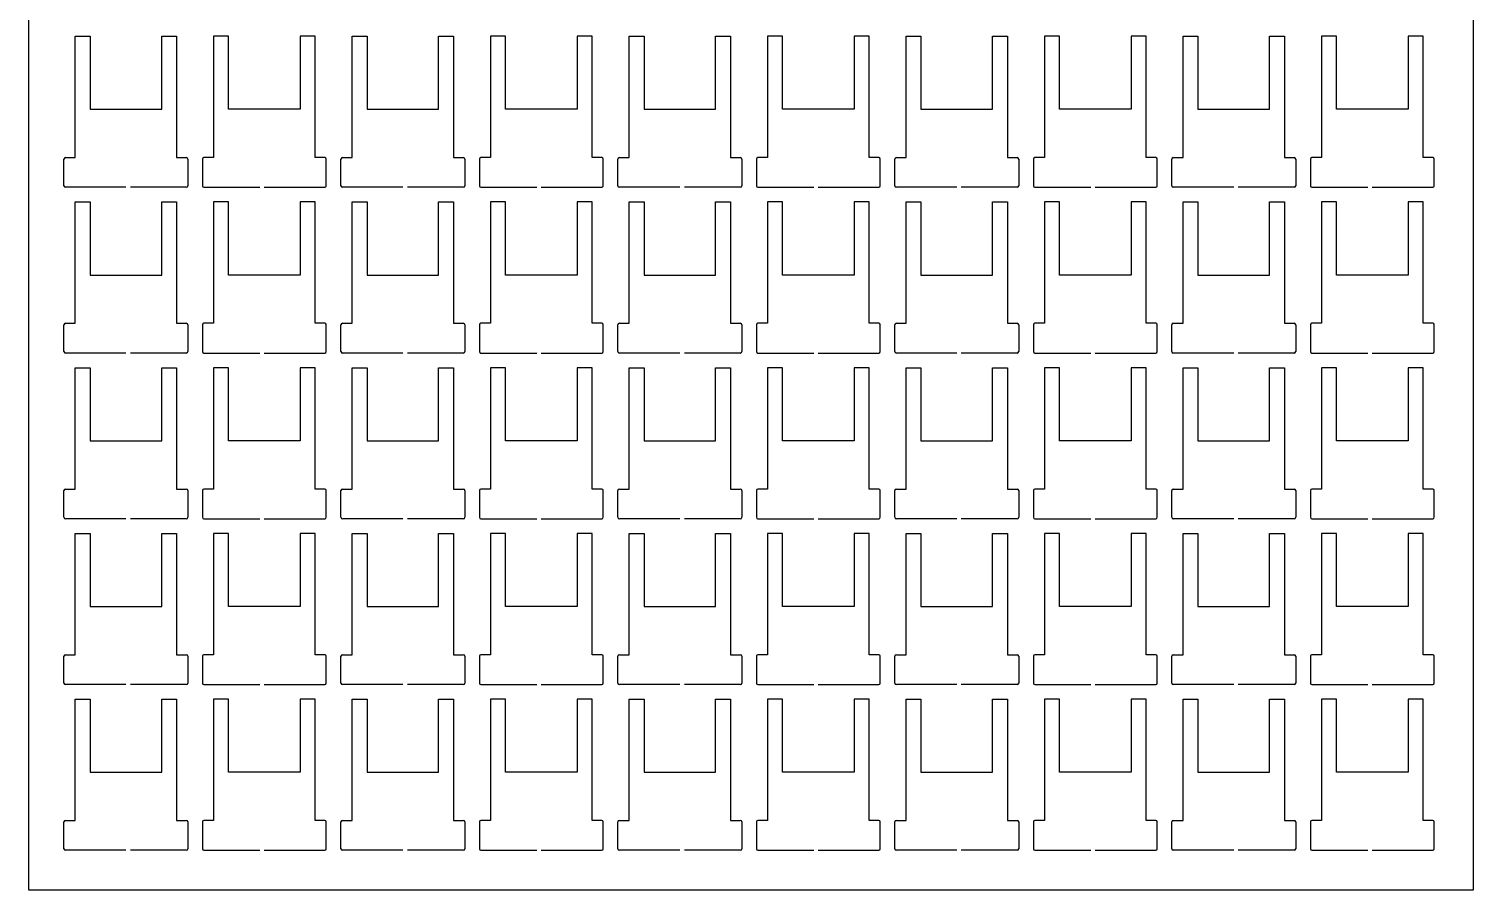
# Model space of a CAD drawing. Extents: x 32 to 1032, y 230 to 1230.
# Drawn here: x 87.7 to 186.5, y 1006.8 to 1065.7 of the extents above; entities that cross this region are included whole.
import ezdxf

# ---------------------------------------------------------------- set-up
doc = ezdxf.new("R2010")
doc.units = 0
doc.header["$MEASUREMENT"] = 0

msp = doc.modelspace()

# ---------------------------------------------------------------- linework, layer by layer
for p, q in [((90.864, 1056.855), (90.864, 1065.158)), ((90.864, 1065.158), (91.887, 1065.158)), ((91.887, 1065.158), (91.887, 1060.159)), ((96.787, 1060.159), (96.787, 1065.158)), ((96.787, 1065.158), (97.811, 1065.158)), ((97.811, 1065.158), (97.811, 1056.855)), ((101.359, 1065.158), (100.336, 1065.158)), ((100.336, 1065.158), (100.336, 1056.855)), ((101.359, 1060.159), (101.359, 1065.158)), ((107.283, 1065.158), (106.259, 1065.158)), ((106.259, 1065.158), (106.259, 1060.159)), ((107.283, 1056.855), (107.283, 1065.158)), ((109.808, 1056.855), (109.808, 1065.158)), ((109.808, 1065.158), (110.831, 1065.158)), ((110.831, 1065.158), (110.831, 1060.159)), ((115.731, 1060.159), (115.731, 1065.158)), ((115.731, 1065.158), (116.755, 1065.158)), ((116.755, 1065.158), (116.755, 1056.855)), ((120.303, 1065.158), (119.28, 1065.158)), ((119.28, 1065.158), (119.28, 1056.855)), ((120.303, 1060.159), (120.303, 1065.158)), ((126.227, 1065.158), (125.203, 1065.158)), ((125.203, 1065.158), (125.203, 1060.159)), ((126.227, 1056.855), (126.227, 1065.158)), ((128.752, 1056.855), (128.752, 1065.158)), ((128.752, 1065.158), (129.775, 1065.158)), ((129.775, 1065.158), (129.775, 1060.159)), ((134.675, 1060.159), (134.675, 1065.158)), ((134.675, 1065.158), (135.699, 1065.158)), ((135.699, 1065.158), (135.699, 1056.855)), ((139.247, 1065.158), (138.224, 1065.158)), ((138.224, 1065.158), (138.224, 1056.855)), ((139.247, 1060.159), (139.247, 1065.158)), ((145.171, 1065.158), (144.147, 1065.158)), ((144.147, 1065.158), (144.147, 1060.159)), ((145.171, 1056.855), (145.171, 1065.158)), ((147.696, 1056.855), (147.696, 1065.158)), ((147.696, 1065.158), (148.719, 1065.158)), ((148.719, 1065.158), (148.719, 1060.159)), ((153.619, 1060.159), (153.619, 1065.158)), ((153.619, 1065.158), (154.643, 1065.158)), ((154.643, 1065.158), (154.643, 1056.855)), ((158.191, 1065.158), (157.168, 1065.158)), ((157.168, 1065.158), (157.168, 1056.855)), ((158.191, 1060.159), (158.191, 1065.158)), ((164.115, 1065.158), (163.091, 1065.158)), ((163.091, 1065.158), (163.091, 1060.159)), ((164.115, 1056.855), (164.115, 1065.158)), ((166.64, 1056.855), (166.64, 1065.158)), ((166.64, 1065.158), (167.663, 1065.158)), ((167.663, 1065.158), (167.663, 1060.159)), ((172.563, 1060.159), (172.563, 1065.158)), ((172.563, 1065.158), (173.587, 1065.158)), ((173.587, 1065.158), (173.587, 1056.855)), ((177.135, 1065.158), (176.112, 1065.158)), ((176.112, 1065.158), (176.112, 1056.855)), ((177.135, 1060.159), (177.135, 1065.158)), ((183.059, 1065.158), (182.035, 1065.158)), ((182.035, 1065.158), (182.035, 1060.159)), ((183.059, 1056.855), (183.059, 1065.158)), ((91.887, 1060.159), (96.787, 1060.159)), ((106.259, 1060.159), (101.359, 1060.159)), ((110.831, 1060.159), (115.731, 1060.159)), ((125.203, 1060.159), (120.303, 1060.159)), ((129.775, 1060.159), (134.675, 1060.159)), ((144.147, 1060.159), (139.247, 1060.159)), ((148.719, 1060.159), (153.619, 1060.159)), ((163.091, 1060.159), (158.191, 1060.159)), ((167.663, 1060.159), (172.563, 1060.159)), ((182.035, 1060.159), (177.135, 1060.159)), ((90.101, 1054.922), (90.101, 1056.755)), ((90.201, 1056.855), (90.864, 1056.855)), ((97.811, 1056.855), (98.473, 1056.855)), ((98.573, 1056.755), (98.573, 1054.922)), ((99.573, 1056.755), (99.573, 1054.922)), ((100.336, 1056.855), (99.673, 1056.855)), ((107.945, 1056.855), (107.283, 1056.855)), ((108.045, 1054.922), (108.045, 1056.755)), ((109.045, 1054.922), (109.045, 1056.755)), ((109.145, 1056.855), (109.808, 1056.855)), ((116.755, 1056.855), (117.417, 1056.855)), ((117.517, 1056.755), (117.517, 1054.922)), ((118.517, 1056.755), (118.517, 1054.922)), ((119.28, 1056.855), (118.617, 1056.855)), ((126.889, 1056.855), (126.227, 1056.855)), ((126.989, 1054.922), (126.989, 1056.755)), ((127.989, 1054.922), (127.989, 1056.755)), ((128.089, 1056.855), (128.752, 1056.855)), ((135.699, 1056.855), (136.361, 1056.855)), ((136.461, 1056.755), (136.461, 1054.922)), ((137.461, 1056.755), (137.461, 1054.922)), ((138.224, 1056.855), (137.561, 1056.855)), ((145.833, 1056.855), (145.171, 1056.855)), ((145.933, 1054.922), (145.933, 1056.755)), ((146.933, 1054.922), (146.933, 1056.755)), ((147.033, 1056.855), (147.696, 1056.855)), ((154.643, 1056.855), (155.305, 1056.855)), ((155.405, 1056.755), (155.405, 1054.922)), ((156.405, 1056.755), (156.405, 1054.922)), ((157.168, 1056.855), (156.505, 1056.855)), ((164.777, 1056.855), (164.115, 1056.855)), ((164.877, 1054.922), (164.877, 1056.755)), ((165.877, 1054.922), (165.877, 1056.755)), ((165.977, 1056.855), (166.64, 1056.855)), ((173.587, 1056.855), (174.249, 1056.855)), ((174.349, 1056.755), (174.349, 1054.922)), ((175.349, 1056.755), (175.349, 1054.922)), ((176.112, 1056.855), (175.449, 1056.855)), ((183.721, 1056.855), (183.059, 1056.855)), ((183.821, 1054.922), (183.821, 1056.755)), ((94.346, 1054.822), (90.201, 1054.822)), ((98.473, 1054.822), (94.646, 1054.822)), ((99.673, 1054.822), (103.501, 1054.822)), ((103.801, 1054.822), (107.945, 1054.822)), ((113.29, 1054.822), (109.145, 1054.822)), ((117.417, 1054.822), (113.59, 1054.822)), ((118.617, 1054.822), (122.445, 1054.822)), ((122.745, 1054.822), (126.889, 1054.822)), ((132.234, 1054.822), (128.089, 1054.822)), ((136.361, 1054.822), (132.534, 1054.822)), ((137.561, 1054.822), (141.389, 1054.822)), ((141.689, 1054.822), (145.833, 1054.822)), ((151.178, 1054.822), (147.033, 1054.822)), ((155.305, 1054.822), (151.478, 1054.822)), ((156.505, 1054.822), (160.333, 1054.822)), ((160.633, 1054.822), (164.777, 1054.822)), ((170.122, 1054.822), (165.977, 1054.822)), ((174.249, 1054.822), (170.422, 1054.822)), ((175.449, 1054.822), (179.277, 1054.822)), ((179.577, 1054.822), (183.721, 1054.822)), ((90.864, 1045.519), (90.864, 1053.822)), ((90.864, 1053.822), (91.887, 1053.822)), ((91.887, 1053.822), (91.887, 1048.823)), ((96.787, 1048.823), (96.787, 1053.822)), ((96.787, 1053.822), (97.811, 1053.822)), ((97.811, 1053.822), (97.811, 1045.519)), ((101.359, 1053.822), (100.336, 1053.822)), ((100.336, 1053.822), (100.336, 1045.519)), ((101.359, 1048.823), (101.359, 1053.822)), ((107.283, 1053.822), (106.259, 1053.822)), ((106.259, 1053.822), (106.259, 1048.823)), ((107.283, 1045.519), (107.283, 1053.822)), ((109.808, 1045.519), (109.808, 1053.822)), ((109.808, 1053.822), (110.831, 1053.822)), ((110.831, 1053.822), (110.831, 1048.823)), ((115.731, 1048.823), (115.731, 1053.822)), ((115.731, 1053.822), (116.755, 1053.822)), ((116.755, 1053.822), (116.755, 1045.519)), ((120.303, 1053.822), (119.28, 1053.822)), ((119.28, 1053.822), (119.28, 1045.519)), ((120.303, 1048.823), (120.303, 1053.822)), ((126.227, 1053.822), (125.203, 1053.822)), ((125.203, 1053.822), (125.203, 1048.823)), ((126.227, 1045.519), (126.227, 1053.822)), ((128.752, 1045.519), (128.752, 1053.822)), ((128.752, 1053.822), (129.775, 1053.822)), ((129.775, 1053.822), (129.775, 1048.823)), ((134.675, 1048.823), (134.675, 1053.822)), ((134.675, 1053.822), (135.699, 1053.822)), ((135.699, 1053.822), (135.699, 1045.519)), ((139.247, 1053.822), (138.224, 1053.822)), ((138.224, 1053.822), (138.224, 1045.519)), ((139.247, 1048.823), (139.247, 1053.822)), ((145.171, 1053.822), (144.147, 1053.822)), ((144.147, 1053.822), (144.147, 1048.823)), ((145.171, 1045.519), (145.171, 1053.822)), ((147.696, 1045.519), (147.696, 1053.822)), ((147.696, 1053.822), (148.719, 1053.822)), ((148.719, 1053.822), (148.719, 1048.823)), ((153.619, 1048.823), (153.619, 1053.822)), ((153.619, 1053.822), (154.643, 1053.822)), ((154.643, 1053.822), (154.643, 1045.519)), ((158.191, 1053.822), (157.168, 1053.822)), ((157.168, 1053.822), (157.168, 1045.519)), ((158.191, 1048.823), (158.191, 1053.822)), ((164.115, 1053.822), (163.091, 1053.822)), ((163.091, 1053.822), (163.091, 1048.823)), ((164.115, 1045.519), (164.115, 1053.822)), ((166.64, 1045.519), (166.64, 1053.822)), ((166.64, 1053.822), (167.663, 1053.822)), ((167.663, 1053.822), (167.663, 1048.823)), ((172.563, 1048.823), (172.563, 1053.822)), ((172.563, 1053.822), (173.587, 1053.822)), ((173.587, 1053.822), (173.587, 1045.519)), ((177.135, 1053.822), (176.112, 1053.822)), ((176.112, 1053.822), (176.112, 1045.519)), ((177.135, 1048.823), (177.135, 1053.822)), ((183.059, 1053.822), (182.035, 1053.822)), ((182.035, 1053.822), (182.035, 1048.823)), ((183.059, 1045.519), (183.059, 1053.822)), ((91.887, 1048.823), (96.787, 1048.823)), ((106.259, 1048.823), (101.359, 1048.823)), ((110.831, 1048.823), (115.731, 1048.823)), ((125.203, 1048.823), (120.303, 1048.823)), ((129.775, 1048.823), (134.675, 1048.823)), ((144.147, 1048.823), (139.247, 1048.823)), ((148.719, 1048.823), (153.619, 1048.823)), ((163.091, 1048.823), (158.191, 1048.823)), ((167.663, 1048.823), (172.563, 1048.823)), ((182.035, 1048.823), (177.135, 1048.823)), ((90.101, 1043.586), (90.101, 1045.419)), ((90.201, 1045.519), (90.864, 1045.519)), ((97.811, 1045.519), (98.473, 1045.519)), ((98.573, 1045.419), (98.573, 1043.586)), ((99.573, 1045.419), (99.573, 1043.586)), ((100.336, 1045.519), (99.673, 1045.519)), ((107.945, 1045.519), (107.283, 1045.519)), ((108.045, 1043.586), (108.045, 1045.419)), ((109.045, 1043.586), (109.045, 1045.419)), ((109.145, 1045.519), (109.808, 1045.519)), ((116.755, 1045.519), (117.417, 1045.519)), ((117.517, 1045.419), (117.517, 1043.586)), ((118.517, 1045.419), (118.517, 1043.586)), ((119.28, 1045.519), (118.617, 1045.519)), ((126.889, 1045.519), (126.227, 1045.519)), ((126.989, 1043.586), (126.989, 1045.419)), ((127.989, 1043.586), (127.989, 1045.419)), ((128.089, 1045.519), (128.752, 1045.519)), ((135.699, 1045.519), (136.361, 1045.519)), ((136.461, 1045.419), (136.461, 1043.586)), ((137.461, 1045.419), (137.461, 1043.586)), ((138.224, 1045.519), (137.561, 1045.519)), ((145.833, 1045.519), (145.171, 1045.519)), ((145.933, 1043.586), (145.933, 1045.419)), ((146.933, 1043.586), (146.933, 1045.419)), ((147.033, 1045.519), (147.696, 1045.519)), ((154.643, 1045.519), (155.305, 1045.519)), ((155.405, 1045.419), (155.405, 1043.586)), ((156.405, 1045.419), (156.405, 1043.586)), ((157.168, 1045.519), (156.505, 1045.519)), ((164.777, 1045.519), (164.115, 1045.519)), ((164.877, 1043.586), (164.877, 1045.419)), ((165.877, 1043.586), (165.877, 1045.419)), ((165.977, 1045.519), (166.64, 1045.519)), ((173.587, 1045.519), (174.249, 1045.519)), ((174.349, 1045.419), (174.349, 1043.586)), ((175.349, 1045.419), (175.349, 1043.586)), ((176.112, 1045.519), (175.449, 1045.519)), ((183.721, 1045.519), (183.059, 1045.519)), ((183.821, 1043.586), (183.821, 1045.419)), ((94.346, 1043.486), (90.201, 1043.486)), ((98.473, 1043.486), (94.646, 1043.486)), ((99.673, 1043.486), (103.501, 1043.486)), ((103.801, 1043.486), (107.945, 1043.486)), ((113.29, 1043.486), (109.145, 1043.486)), ((117.417, 1043.486), (113.59, 1043.486)), ((118.617, 1043.486), (122.445, 1043.486)), ((122.745, 1043.486), (126.889, 1043.486)), ((132.234, 1043.486), (128.089, 1043.486)), ((136.361, 1043.486), (132.534, 1043.486)), ((137.561, 1043.486), (141.389, 1043.486)), ((141.689, 1043.486), (145.833, 1043.486)), ((151.178, 1043.486), (147.033, 1043.486)), ((155.305, 1043.486), (151.478, 1043.486)), ((156.505, 1043.486), (160.333, 1043.486)), ((160.633, 1043.486), (164.777, 1043.486)), ((170.122, 1043.486), (165.977, 1043.486)), ((174.249, 1043.486), (170.422, 1043.486)), ((175.449, 1043.486), (179.277, 1043.486)), ((179.577, 1043.486), (183.721, 1043.486)), ((90.864, 1034.183), (90.864, 1042.486)), ((90.864, 1042.486), (91.887, 1042.486)), ((91.887, 1042.486), (91.887, 1037.488)), ((96.787, 1037.488), (96.787, 1042.486)), ((96.787, 1042.486), (97.811, 1042.486)), ((97.811, 1042.486), (97.811, 1034.183)), ((101.359, 1042.486), (100.336, 1042.486)), ((100.336, 1042.486), (100.336, 1034.183)), ((101.359, 1037.488), (101.359, 1042.486)), ((107.283, 1042.486), (106.259, 1042.486)), ((106.259, 1042.486), (106.259, 1037.488)), ((107.283, 1034.183), (107.283, 1042.486)), ((109.808, 1034.183), (109.808, 1042.486)), ((109.808, 1042.486), (110.831, 1042.486)), ((110.831, 1042.486), (110.831, 1037.488)), ((115.731, 1037.488), (115.731, 1042.486)), ((115.731, 1042.486), (116.755, 1042.486)), ((116.755, 1042.486), (116.755, 1034.183)), ((120.303, 1042.486), (119.28, 1042.486)), ((119.28, 1042.486), (119.28, 1034.183)), ((120.303, 1037.488), (120.303, 1042.486)), ((126.227, 1042.486), (125.203, 1042.486)), ((125.203, 1042.486), (125.203, 1037.488)), ((126.227, 1034.183), (126.227, 1042.486)), ((128.752, 1034.183), (128.752, 1042.486)), ((128.752, 1042.486), (129.775, 1042.486)), ((129.775, 1042.486), (129.775, 1037.488)), ((134.675, 1037.488), (134.675, 1042.486)), ((134.675, 1042.486), (135.699, 1042.486)), ((135.699, 1042.486), (135.699, 1034.183)), ((139.247, 1042.486), (138.224, 1042.486)), ((138.224, 1042.486), (138.224, 1034.183)), ((139.247, 1037.488), (139.247, 1042.486)), ((145.171, 1042.486), (144.147, 1042.486)), ((144.147, 1042.486), (144.147, 1037.488)), ((145.171, 1034.183), (145.171, 1042.486)), ((147.696, 1034.183), (147.696, 1042.486)), ((147.696, 1042.486), (148.719, 1042.486)), ((148.719, 1042.486), (148.719, 1037.488)), ((153.619, 1037.488), (153.619, 1042.486)), ((153.619, 1042.486), (154.643, 1042.486)), ((154.643, 1042.486), (154.643, 1034.183)), ((158.191, 1042.486), (157.168, 1042.486)), ((157.168, 1042.486), (157.168, 1034.183)), ((158.191, 1037.488), (158.191, 1042.486)), ((164.115, 1042.486), (163.091, 1042.486)), ((163.091, 1042.486), (163.091, 1037.488)), ((164.115, 1034.183), (164.115, 1042.486)), ((166.64, 1034.183), (166.64, 1042.486)), ((166.64, 1042.486), (167.663, 1042.486)), ((167.663, 1042.486), (167.663, 1037.488)), ((172.563, 1037.488), (172.563, 1042.486)), ((172.563, 1042.486), (173.587, 1042.486)), ((173.587, 1042.486), (173.587, 1034.183)), ((177.135, 1042.486), (176.112, 1042.486)), ((176.112, 1042.486), (176.112, 1034.183)), ((177.135, 1037.488), (177.135, 1042.486)), ((183.059, 1042.486), (182.035, 1042.486)), ((182.035, 1042.486), (182.035, 1037.488)), ((183.059, 1034.183), (183.059, 1042.486)), ((91.887, 1037.488), (96.787, 1037.488)), ((106.259, 1037.488), (101.359, 1037.488)), ((110.831, 1037.488), (115.731, 1037.488)), ((125.203, 1037.488), (120.303, 1037.488)), ((129.775, 1037.488), (134.675, 1037.488)), ((144.147, 1037.488), (139.247, 1037.488)), ((148.719, 1037.488), (153.619, 1037.488)), ((163.091, 1037.488), (158.191, 1037.488)), ((167.663, 1037.488), (172.563, 1037.488)), ((182.035, 1037.488), (177.135, 1037.488)), ((90.101, 1032.25), (90.101, 1034.083)), ((90.201, 1034.183), (90.864, 1034.183)), ((97.811, 1034.183), (98.473, 1034.183)), ((98.573, 1034.083), (98.573, 1032.25)), ((99.573, 1034.083), (99.573, 1032.25)), ((100.336, 1034.183), (99.673, 1034.183)), ((107.945, 1034.183), (107.283, 1034.183)), ((108.045, 1032.25), (108.045, 1034.083)), ((109.045, 1032.25), (109.045, 1034.083)), ((109.145, 1034.183), (109.808, 1034.183)), ((116.755, 1034.183), (117.417, 1034.183)), ((117.517, 1034.083), (117.517, 1032.25)), ((118.517, 1034.083), (118.517, 1032.25)), ((119.28, 1034.183), (118.617, 1034.183)), ((126.889, 1034.183), (126.227, 1034.183)), ((126.989, 1032.25), (126.989, 1034.083)), ((127.989, 1032.25), (127.989, 1034.083)), ((128.089, 1034.183), (128.752, 1034.183)), ((135.699, 1034.183), (136.361, 1034.183)), ((136.461, 1034.083), (136.461, 1032.25)), ((137.461, 1034.083), (137.461, 1032.25)), ((138.224, 1034.183), (137.561, 1034.183)), ((145.833, 1034.183), (145.171, 1034.183)), ((145.933, 1032.25), (145.933, 1034.083)), ((146.933, 1032.25), (146.933, 1034.083)), ((147.033, 1034.183), (147.696, 1034.183)), ((154.643, 1034.183), (155.305, 1034.183)), ((155.405, 1034.083), (155.405, 1032.25)), ((156.405, 1034.083), (156.405, 1032.25)), ((157.168, 1034.183), (156.505, 1034.183)), ((164.777, 1034.183), (164.115, 1034.183)), ((164.877, 1032.25), (164.877, 1034.083)), ((165.877, 1032.25), (165.877, 1034.083)), ((165.977, 1034.183), (166.64, 1034.183)), ((173.587, 1034.183), (174.249, 1034.183)), ((174.349, 1034.083), (174.349, 1032.25)), ((175.349, 1034.083), (175.349, 1032.25)), ((176.112, 1034.183), (175.449, 1034.183)), ((183.721, 1034.183), (183.059, 1034.183)), ((183.821, 1032.25), (183.821, 1034.083)), ((94.346, 1032.15), (90.201, 1032.15)), ((98.473, 1032.15), (94.646, 1032.15)), ((99.673, 1032.15), (103.501, 1032.15)), ((103.801, 1032.15), (107.945, 1032.15)), ((113.29, 1032.15), (109.145, 1032.15)), ((117.417, 1032.15), (113.59, 1032.15)), ((118.617, 1032.15), (122.445, 1032.15)), ((122.745, 1032.15), (126.889, 1032.15)), ((132.234, 1032.15), (128.089, 1032.15)), ((136.361, 1032.15), (132.534, 1032.15)), ((137.561, 1032.15), (141.389, 1032.15)), ((141.689, 1032.15), (145.833, 1032.15)), ((151.178, 1032.15), (147.033, 1032.15)), ((155.305, 1032.15), (151.478, 1032.15)), ((156.505, 1032.15), (160.333, 1032.15)), ((160.633, 1032.15), (164.777, 1032.15)), ((170.122, 1032.15), (165.977, 1032.15)), ((174.249, 1032.15), (170.422, 1032.15)), ((175.449, 1032.15), (179.277, 1032.15)), ((179.577, 1032.15), (183.721, 1032.15)), ((90.864, 1022.848), (90.864, 1031.15)), ((90.864, 1031.15), (91.887, 1031.15)), ((91.887, 1031.15), (91.887, 1026.152)), ((96.787, 1026.152), (96.787, 1031.15)), ((96.787, 1031.15), (97.811, 1031.15)), ((97.811, 1031.15), (97.811, 1022.848)), ((101.359, 1031.15), (100.336, 1031.15)), ((100.336, 1031.15), (100.336, 1022.848)), ((101.359, 1026.152), (101.359, 1031.15)), ((107.283, 1031.15), (106.259, 1031.15)), ((106.259, 1031.15), (106.259, 1026.152)), ((107.283, 1022.848), (107.283, 1031.15)), ((109.808, 1022.848), (109.808, 1031.15)), ((109.808, 1031.15), (110.831, 1031.15)), ((110.831, 1031.15), (110.831, 1026.152)), ((115.731, 1026.152), (115.731, 1031.15)), ((115.731, 1031.15), (116.755, 1031.15)), ((116.755, 1031.15), (116.755, 1022.848)), ((120.303, 1031.15), (119.28, 1031.15)), ((119.28, 1031.15), (119.28, 1022.848)), ((120.303, 1026.152), (120.303, 1031.15)), ((126.227, 1031.15), (125.203, 1031.15)), ((125.203, 1031.15), (125.203, 1026.152)), ((126.227, 1022.848), (126.227, 1031.15)), ((128.752, 1022.848), (128.752, 1031.15)), ((128.752, 1031.15), (129.775, 1031.15)), ((129.775, 1031.15), (129.775, 1026.152)), ((134.675, 1026.152), (134.675, 1031.15)), ((134.675, 1031.15), (135.699, 1031.15)), ((135.699, 1031.15), (135.699, 1022.848)), ((139.247, 1031.15), (138.224, 1031.15)), ((138.224, 1031.15), (138.224, 1022.848)), ((139.247, 1026.152), (139.247, 1031.15)), ((145.171, 1031.15), (144.147, 1031.15)), ((144.147, 1031.15), (144.147, 1026.152)), ((145.171, 1022.848), (145.171, 1031.15)), ((147.696, 1022.848), (147.696, 1031.15)), ((147.696, 1031.15), (148.719, 1031.15)), ((148.719, 1031.15), (148.719, 1026.152)), ((153.619, 1026.152), (153.619, 1031.15)), ((153.619, 1031.15), (154.643, 1031.15)), ((154.643, 1031.15), (154.643, 1022.848)), ((158.191, 1031.15), (157.168, 1031.15)), ((157.168, 1031.15), (157.168, 1022.848)), ((158.191, 1026.152), (158.191, 1031.15)), ((164.115, 1031.15), (163.091, 1031.15)), ((163.091, 1031.15), (163.091, 1026.152)), ((164.115, 1022.848), (164.115, 1031.15)), ((166.64, 1022.848), (166.64, 1031.15)), ((166.64, 1031.15), (167.663, 1031.15)), ((167.663, 1031.15), (167.663, 1026.152)), ((172.563, 1026.152), (172.563, 1031.15)), ((172.563, 1031.15), (173.587, 1031.15)), ((173.587, 1031.15), (173.587, 1022.848)), ((177.135, 1031.15), (176.112, 1031.15)), ((176.112, 1031.15), (176.112, 1022.848)), ((177.135, 1026.152), (177.135, 1031.15)), ((183.059, 1031.15), (182.035, 1031.15)), ((182.035, 1031.15), (182.035, 1026.152)), ((183.059, 1022.848), (183.059, 1031.15)), ((91.887, 1026.152), (96.787, 1026.152)), ((106.259, 1026.152), (101.359, 1026.152)), ((110.831, 1026.152), (115.731, 1026.152)), ((125.203, 1026.152), (120.303, 1026.152)), ((129.775, 1026.152), (134.675, 1026.152)), ((144.147, 1026.152), (139.247, 1026.152)), ((148.719, 1026.152), (153.619, 1026.152)), ((163.091, 1026.152), (158.191, 1026.152)), ((167.663, 1026.152), (172.563, 1026.152)), ((182.035, 1026.152), (177.135, 1026.152)), ((90.101, 1020.914), (90.101, 1022.748)), ((90.201, 1022.848), (90.864, 1022.848)), ((97.811, 1022.848), (98.473, 1022.848)), ((98.573, 1022.748), (98.573, 1020.914)), ((99.573, 1022.748), (99.573, 1020.914)), ((100.336, 1022.848), (99.673, 1022.848)), ((107.945, 1022.848), (107.283, 1022.848)), ((108.045, 1020.914), (108.045, 1022.748)), ((109.045, 1020.914), (109.045, 1022.748)), ((109.145, 1022.848), (109.808, 1022.848)), ((116.755, 1022.848), (117.417, 1022.848)), ((117.517, 1022.748), (117.517, 1020.914)), ((118.517, 1022.748), (118.517, 1020.914)), ((119.28, 1022.848), (118.617, 1022.848)), ((126.889, 1022.848), (126.227, 1022.848)), ((126.989, 1020.914), (126.989, 1022.748)), ((127.989, 1020.914), (127.989, 1022.748)), ((128.089, 1022.848), (128.752, 1022.848)), ((135.699, 1022.848), (136.361, 1022.848)), ((136.461, 1022.748), (136.461, 1020.914)), ((137.461, 1022.748), (137.461, 1020.914)), ((138.224, 1022.848), (137.561, 1022.848)), ((145.833, 1022.848), (145.171, 1022.848)), ((145.933, 1020.914), (145.933, 1022.748)), ((146.933, 1020.914), (146.933, 1022.748)), ((147.033, 1022.848), (147.696, 1022.848)), ((154.643, 1022.848), (155.305, 1022.848)), ((155.405, 1022.748), (155.405, 1020.914)), ((156.405, 1022.748), (156.405, 1020.914)), ((157.168, 1022.848), (156.505, 1022.848)), ((164.777, 1022.848), (164.115, 1022.848)), ((164.877, 1020.914), (164.877, 1022.748)), ((165.877, 1020.914), (165.877, 1022.748)), ((165.977, 1022.848), (166.64, 1022.848)), ((173.587, 1022.848), (174.249, 1022.848)), ((174.349, 1022.748), (174.349, 1020.914)), ((175.349, 1022.748), (175.349, 1020.914)), ((176.112, 1022.848), (175.449, 1022.848)), ((183.721, 1022.848), (183.059, 1022.848)), ((183.821, 1020.914), (183.821, 1022.748)), ((94.346, 1020.814), (90.201, 1020.814)), ((98.473, 1020.814), (94.646, 1020.814)), ((99.673, 1020.814), (103.501, 1020.814)), ((103.801, 1020.814), (107.945, 1020.814)), ((113.29, 1020.814), (109.145, 1020.814)), ((117.417, 1020.814), (113.59, 1020.814)), ((118.617, 1020.814), (122.445, 1020.814)), ((122.745, 1020.814), (126.889, 1020.814)), ((132.234, 1020.814), (128.089, 1020.814)), ((136.361, 1020.814), (132.534, 1020.814)), ((137.561, 1020.814), (141.389, 1020.814)), ((141.689, 1020.814), (145.833, 1020.814)), ((151.178, 1020.814), (147.033, 1020.814)), ((155.305, 1020.814), (151.478, 1020.814)), ((156.505, 1020.814), (160.333, 1020.814)), ((160.633, 1020.814), (164.777, 1020.814)), ((170.122, 1020.814), (165.977, 1020.814)), ((174.249, 1020.814), (170.422, 1020.814)), ((175.449, 1020.814), (179.277, 1020.814)), ((179.577, 1020.814), (183.721, 1020.814)), ((90.864, 1011.512), (90.864, 1019.814)), ((90.864, 1019.814), (91.887, 1019.814)), ((91.887, 1019.814), (91.887, 1014.816)), ((96.787, 1014.816), (96.787, 1019.814)), ((96.787, 1019.814), (97.811, 1019.814)), ((97.811, 1019.814), (97.811, 1011.512)), ((101.359, 1019.814), (100.336, 1019.814)), ((100.336, 1019.814), (100.336, 1011.512)), ((101.359, 1014.816), (101.359, 1019.814)), ((107.283, 1019.814), (106.259, 1019.814)), ((106.259, 1019.814), (106.259, 1014.816)), ((107.283, 1011.512), (107.283, 1019.814)), ((109.808, 1011.512), (109.808, 1019.814)), ((109.808, 1019.814), (110.831, 1019.814)), ((110.831, 1019.814), (110.831, 1014.816)), ((115.731, 1014.816), (115.731, 1019.814)), ((115.731, 1019.814), (116.755, 1019.814)), ((116.755, 1019.814), (116.755, 1011.512)), ((120.303, 1019.814), (119.28, 1019.814)), ((119.28, 1019.814), (119.28, 1011.512)), ((120.303, 1014.816), (120.303, 1019.814)), ((126.227, 1019.814), (125.203, 1019.814)), ((125.203, 1019.814), (125.203, 1014.816)), ((126.227, 1011.512), (126.227, 1019.814)), ((128.752, 1011.512), (128.752, 1019.814)), ((128.752, 1019.814), (129.775, 1019.814)), ((129.775, 1019.814), (129.775, 1014.816)), ((134.675, 1014.816), (134.675, 1019.814)), ((134.675, 1019.814), (135.699, 1019.814)), ((135.699, 1019.814), (135.699, 1011.512)), ((139.247, 1019.814), (138.224, 1019.814)), ((138.224, 1019.814), (138.224, 1011.512)), ((139.247, 1014.816), (139.247, 1019.814)), ((145.171, 1019.814), (144.147, 1019.814)), ((144.147, 1019.814), (144.147, 1014.816)), ((145.171, 1011.512), (145.171, 1019.814)), ((147.696, 1011.512), (147.696, 1019.814)), ((147.696, 1019.814), (148.719, 1019.814)), ((148.719, 1019.814), (148.719, 1014.816)), ((153.619, 1014.816), (153.619, 1019.814)), ((153.619, 1019.814), (154.643, 1019.814)), ((154.643, 1019.814), (154.643, 1011.512)), ((158.191, 1019.814), (157.168, 1019.814)), ((157.168, 1019.814), (157.168, 1011.512)), ((158.191, 1014.816), (158.191, 1019.814)), ((164.115, 1019.814), (163.091, 1019.814)), ((163.091, 1019.814), (163.091, 1014.816)), ((164.115, 1011.512), (164.115, 1019.814)), ((166.64, 1011.512), (166.64, 1019.814)), ((166.64, 1019.814), (167.663, 1019.814)), ((167.663, 1019.814), (167.663, 1014.816)), ((172.563, 1014.816), (172.563, 1019.814)), ((172.563, 1019.814), (173.587, 1019.814)), ((173.587, 1019.814), (173.587, 1011.512)), ((177.135, 1019.814), (176.112, 1019.814)), ((176.112, 1019.814), (176.112, 1011.512)), ((177.135, 1014.816), (177.135, 1019.814)), ((183.059, 1019.814), (182.035, 1019.814)), ((182.035, 1019.814), (182.035, 1014.816)), ((183.059, 1011.512), (183.059, 1019.814)), ((91.887, 1014.816), (96.787, 1014.816)), ((106.259, 1014.816), (101.359, 1014.816)), ((110.831, 1014.816), (115.731, 1014.816)), ((125.203, 1014.816), (120.303, 1014.816)), ((129.775, 1014.816), (134.675, 1014.816)), ((144.147, 1014.816), (139.247, 1014.816)), ((148.719, 1014.816), (153.619, 1014.816)), ((163.091, 1014.816), (158.191, 1014.816)), ((167.663, 1014.816), (172.563, 1014.816)), ((182.035, 1014.816), (177.135, 1014.816)), ((90.201, 1011.512), (90.864, 1011.512)), ((97.811, 1011.512), (98.473, 1011.512)), ((100.336, 1011.512), (99.673, 1011.512)), ((107.945, 1011.512), (107.283, 1011.512)), ((109.145, 1011.512), (109.808, 1011.512)), ((116.755, 1011.512), (117.417, 1011.512)), ((119.28, 1011.512), (118.617, 1011.512)), ((126.889, 1011.512), (126.227, 1011.512)), ((128.089, 1011.512), (128.752, 1011.512)), ((135.699, 1011.512), (136.361, 1011.512)), ((138.224, 1011.512), (137.561, 1011.512)), ((145.833, 1011.512), (145.171, 1011.512)), ((147.033, 1011.512), (147.696, 1011.512)), ((154.643, 1011.512), (155.305, 1011.512)), ((157.168, 1011.512), (156.505, 1011.512)), ((164.777, 1011.512), (164.115, 1011.512)), ((165.977, 1011.512), (166.64, 1011.512)), ((173.587, 1011.512), (174.249, 1011.512)), ((176.112, 1011.512), (175.449, 1011.512)), ((183.721, 1011.512), (183.059, 1011.512)), ((90.101, 1009.579), (90.101, 1011.412)), ((98.573, 1011.412), (98.573, 1009.579)), ((99.573, 1011.412), (99.573, 1009.579)), ((108.045, 1009.579), (108.045, 1011.412)), ((109.045, 1009.579), (109.045, 1011.412)), ((117.517, 1011.412), (117.517, 1009.579)), ((118.517, 1011.412), (118.517, 1009.579)), ((126.989, 1009.579), (126.989, 1011.412)), ((127.989, 1009.579), (127.989, 1011.412)), ((136.461, 1011.412), (136.461, 1009.579)), ((137.461, 1011.412), (137.461, 1009.579)), ((145.933, 1009.579), (145.933, 1011.412)), ((146.933, 1009.579), (146.933, 1011.412)), ((155.405, 1011.412), (155.405, 1009.579)), ((156.405, 1011.412), (156.405, 1009.579)), ((164.877, 1009.579), (164.877, 1011.412)), ((165.877, 1009.579), (165.877, 1011.412)), ((174.349, 1011.412), (174.349, 1009.579)), ((175.349, 1011.412), (175.349, 1009.579)), ((183.821, 1009.579), (183.821, 1011.412)), ((94.346, 1009.479), (90.201, 1009.479)), ((98.473, 1009.479), (94.646, 1009.479)), ((99.673, 1009.479), (103.501, 1009.479)), ((103.801, 1009.479), (107.945, 1009.479)), ((113.29, 1009.479), (109.145, 1009.479)), ((117.417, 1009.479), (113.59, 1009.479)), ((118.617, 1009.479), (122.445, 1009.479)), ((122.745, 1009.479), (126.889, 1009.479)), ((132.234, 1009.479), (128.089, 1009.479)), ((136.361, 1009.479), (132.534, 1009.479)), ((137.561, 1009.479), (141.389, 1009.479)), ((141.689, 1009.479), (145.833, 1009.479)), ((151.178, 1009.479), (147.033, 1009.479)), ((155.305, 1009.479), (151.478, 1009.479)), ((156.505, 1009.479), (160.333, 1009.479)), ((160.633, 1009.479), (164.777, 1009.479)), ((170.122, 1009.479), (165.977, 1009.479)), ((174.249, 1009.479), (170.422, 1009.479)), ((175.449, 1009.479), (179.277, 1009.479)), ((179.577, 1009.479), (183.721, 1009.479))]:
    msp.add_line(p, q)
msp.add_lwpolyline([(186.481, 1067.619), (186.481, 1006.752), (87.705, 1006.752), (87.705, 1067.619)])
for centre, start, end in [((90.201, 1056.755), 90, 180), ((98.473, 1056.755), 0, 90), ((99.673, 1056.755), 90, 180), ((107.945, 1056.755), 0, 90), ((109.145, 1056.755), 90, 180), ((117.417, 1056.755), 0, 90), ((118.617, 1056.755), 90, 180), ((126.889, 1056.755), 0, 90), ((128.089, 1056.755), 90, 180), ((136.361, 1056.755), 0, 90), ((137.561, 1056.755), 90, 180), ((145.833, 1056.755), 0, 90), ((147.033, 1056.755), 90, 180), ((155.305, 1056.755), 0, 90), ((156.505, 1056.755), 90, 180), ((164.777, 1056.755), 0, 90), ((165.977, 1056.755), 90, 180), ((174.249, 1056.755), 0, 90), ((175.449, 1056.755), 90, 180), ((183.721, 1056.755), 0, 90), ((90.201, 1054.922), 180, 270), ((98.473, 1054.922), 270, 360), ((99.673, 1054.922), 180, 270), ((107.945, 1054.922), 270, 360), ((109.145, 1054.922), 180, 270), ((117.417, 1054.922), 270, 360), ((118.617, 1054.922), 180, 270), ((126.889, 1054.922), 270, 360), ((128.089, 1054.922), 180, 270), ((136.361, 1054.922), 270, 360), ((137.561, 1054.922), 180, 270), ((145.833, 1054.922), 270, 360), ((147.033, 1054.922), 180, 270), ((155.305, 1054.922), 270, 360), ((156.505, 1054.922), 180, 270), ((164.777, 1054.922), 270, 360), ((165.977, 1054.922), 180, 270), ((174.249, 1054.922), 270, 360), ((175.449, 1054.922), 180, 270), ((183.721, 1054.922), 270, 360), ((90.201, 1045.419), 90, 180), ((98.473, 1045.419), 0, 90), ((99.673, 1045.419), 90, 180), ((107.945, 1045.419), 0, 90), ((109.145, 1045.419), 90, 180), ((117.417, 1045.419), 0, 90), ((118.617, 1045.419), 90, 180), ((126.889, 1045.419), 0, 90), ((128.089, 1045.419), 90, 180), ((136.361, 1045.419), 0, 90), ((137.561, 1045.419), 90, 180), ((145.833, 1045.419), 0, 90), ((147.033, 1045.419), 90, 180), ((155.305, 1045.419), 0, 90), ((156.505, 1045.419), 90, 180), ((164.777, 1045.419), 0, 90), ((165.977, 1045.419), 90, 180), ((174.249, 1045.419), 0, 90), ((175.449, 1045.419), 90, 180), ((183.721, 1045.419), 0, 90), ((90.201, 1043.586), 180, 270), ((98.473, 1043.586), 270, 360), ((99.673, 1043.586), 180, 270), ((107.945, 1043.586), 270, 360), ((109.145, 1043.586), 180, 270), ((117.417, 1043.586), 270, 360), ((118.617, 1043.586), 180, 270), ((126.889, 1043.586), 270, 360), ((128.089, 1043.586), 180, 270), ((136.361, 1043.586), 270, 360), ((137.561, 1043.586), 180, 270), ((145.833, 1043.586), 270, 360), ((147.033, 1043.586), 180, 270), ((155.305, 1043.586), 270, 360), ((156.505, 1043.586), 180, 270), ((164.777, 1043.586), 270, 360), ((165.977, 1043.586), 180, 270), ((174.249, 1043.586), 270, 360), ((175.449, 1043.586), 180, 270), ((183.721, 1043.586), 270, 360), ((90.201, 1034.083), 90, 180), ((98.473, 1034.083), 0, 90), ((99.673, 1034.083), 90, 180), ((107.945, 1034.083), 0, 90), ((109.145, 1034.083), 90, 180), ((117.417, 1034.083), 0, 90), ((118.617, 1034.083), 90, 180), ((126.889, 1034.083), 0, 90), ((128.089, 1034.083), 90, 180), ((136.361, 1034.083), 0, 90), ((137.561, 1034.083), 90, 180), ((145.833, 1034.083), 0, 90), ((147.033, 1034.083), 90, 180), ((155.305, 1034.083), 0, 90), ((156.505, 1034.083), 90, 180), ((164.777, 1034.083), 0, 90), ((165.977, 1034.083), 90, 180), ((174.249, 1034.083), 0, 90), ((175.449, 1034.083), 90, 180), ((183.721, 1034.083), 0, 90), ((90.201, 1032.25), 180, 270), ((98.473, 1032.25), 270, 360), ((99.673, 1032.25), 180, 270), ((107.945, 1032.25), 270, 360), ((109.145, 1032.25), 180, 270), ((117.417, 1032.25), 270, 360), ((118.617, 1032.25), 180, 270), ((126.889, 1032.25), 270, 360), ((128.089, 1032.25), 180, 270), ((136.361, 1032.25), 270, 360), ((137.561, 1032.25), 180, 270), ((145.833, 1032.25), 270, 360), ((147.033, 1032.25), 180, 270), ((155.305, 1032.25), 270, 360), ((156.505, 1032.25), 180, 270), ((164.777, 1032.25), 270, 360), ((165.977, 1032.25), 180, 270), ((174.249, 1032.25), 270, 360), ((175.449, 1032.25), 180, 270), ((183.721, 1032.25), 270, 360), ((90.201, 1022.748), 90, 180), ((98.473, 1022.748), 0, 90), ((99.673, 1022.748), 90, 180), ((107.945, 1022.748), 0, 90), ((109.145, 1022.748), 90, 180), ((117.417, 1022.748), 0, 90), ((118.617, 1022.748), 90, 180), ((126.889, 1022.748), 0, 90), ((128.089, 1022.748), 90, 180), ((136.361, 1022.748), 0, 90), ((137.561, 1022.748), 90, 180), ((145.833, 1022.748), 0, 90), ((147.033, 1022.748), 90, 180), ((155.305, 1022.748), 0, 90), ((156.505, 1022.748), 90, 180), ((164.777, 1022.748), 0, 90), ((165.977, 1022.748), 90, 180), ((174.249, 1022.748), 0, 90), ((175.449, 1022.748), 90, 180), ((183.721, 1022.748), 0, 90), ((90.201, 1020.914), 180, 270), ((98.473, 1020.914), 270, 360), ((99.673, 1020.914), 180, 270), ((107.945, 1020.914), 270, 360), ((109.145, 1020.914), 180, 270), ((117.417, 1020.914), 270, 360), ((118.617, 1020.914), 180, 270), ((126.889, 1020.914), 270, 360), ((128.089, 1020.914), 180, 270), ((136.361, 1020.914), 270, 360), ((137.561, 1020.914), 180, 270), ((145.833, 1020.914), 270, 360), ((147.033, 1020.914), 180, 270), ((155.305, 1020.914), 270, 360), ((156.505, 1020.914), 180, 270), ((164.777, 1020.914), 270, 360), ((165.977, 1020.914), 180, 270), ((174.249, 1020.914), 270, 360), ((175.449, 1020.914), 180, 270), ((183.721, 1020.914), 270, 360), ((90.201, 1011.412), 90, 180), ((98.473, 1011.412), 0, 90), ((99.673, 1011.412), 90, 180), ((107.945, 1011.412), 0, 90), ((109.145, 1011.412), 90, 180), ((117.417, 1011.412), 0, 90), ((118.617, 1011.412), 90, 180), ((126.889, 1011.412), 0, 90), ((128.089, 1011.412), 90, 180), ((136.361, 1011.412), 0, 90), ((137.561, 1011.412), 90, 180), ((145.833, 1011.412), 0, 90), ((147.033, 1011.412), 90, 180), ((155.305, 1011.412), 0, 90), ((156.505, 1011.412), 90, 180), ((164.777, 1011.412), 0, 90), ((165.977, 1011.412), 90, 180), ((174.249, 1011.412), 0, 90), ((175.449, 1011.412), 90, 180), ((183.721, 1011.412), 0, 90), ((90.201, 1009.579), 180, 270), ((98.473, 1009.579), 270, 360), ((99.673, 1009.579), 180, 270), ((107.945, 1009.579), 270, 360), ((109.145, 1009.579), 180, 270), ((117.417, 1009.579), 270, 360), ((118.617, 1009.579), 180, 270), ((126.889, 1009.579), 270, 360), ((128.089, 1009.579), 180, 270), ((136.361, 1009.579), 270, 360), ((137.561, 1009.579), 180, 270), ((145.833, 1009.579), 270, 360), ((147.033, 1009.579), 180, 270), ((155.305, 1009.579), 270, 360), ((156.505, 1009.579), 180, 270), ((164.777, 1009.579), 270, 360), ((165.977, 1009.579), 180, 270), ((174.249, 1009.579), 270, 360), ((175.449, 1009.579), 180, 270), ((183.721, 1009.579), 270, 360)]:
    msp.add_arc(centre, 0.1, start, end)

doc.saveas('drawing.dxf')
